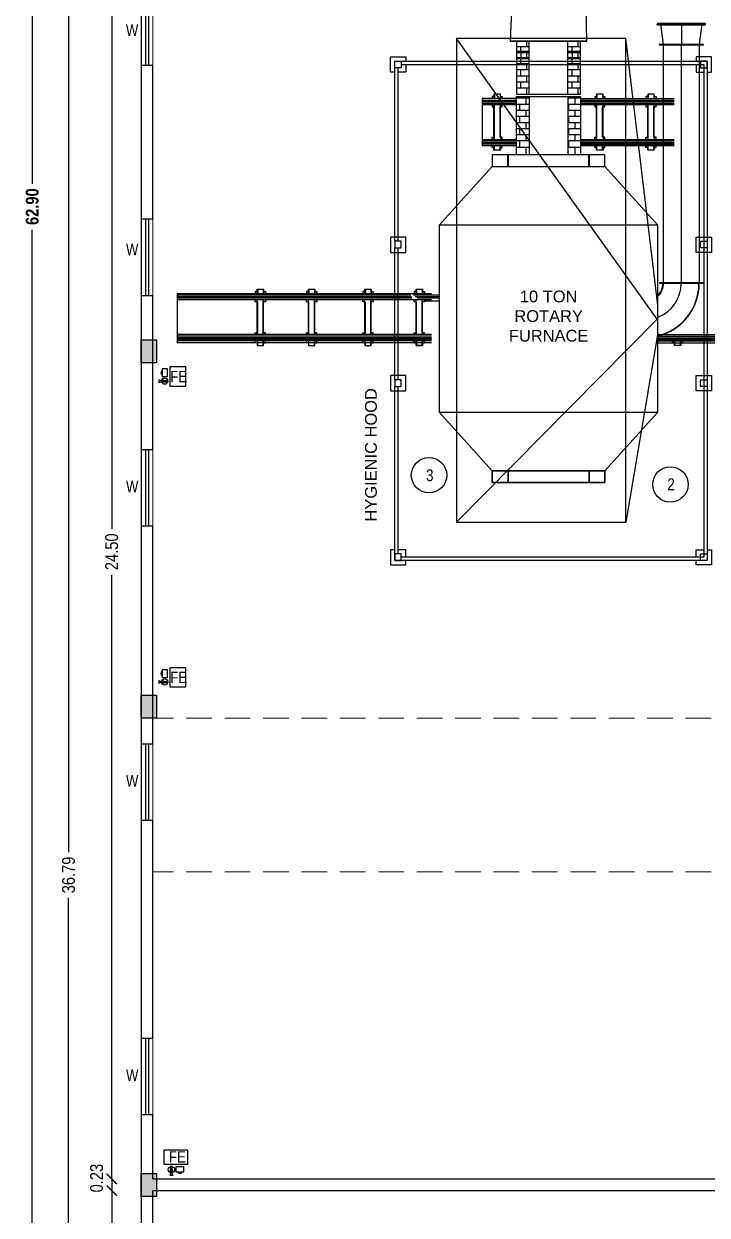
# Model space of a CAD drawing. Header units: metres. Extents: x -488 to 4759, y 38 to 2071.
# Drawn here: x 1116.38 to 1129.72, y 129.15 to 152.42 of the extents above; entities that cross this region are included whole.
import ezdxf

# ---------------------------------------------------------------- set-up
doc = ezdxf.new("R2010")
doc.units = ezdxf.units.M
doc.header["$MEASUREMENT"] = 0
doc.linetypes.add('HIDDEN2', pattern=[0.1875, 0.125, -0.0625])
for name, color, linetype in [('0 @ 1', 7, 'Continuous'), ('BLK_1_FLR_0_CARPET_AREA', 10, 'Continuous'), ('BLK_1_FLR_0_REGULAR_ROOM', 117, 'Continuous')]:
    doc.layers.add(name, color=color, linetype=linetype)
doc.layers.add('BLK_1_COVERED_AREA', color=44, linetype='Continuous', plot=False)
doc.layers.add('BLK_1_FLR_0_BLT_UP_AREA', color=1, linetype='Continuous', plot=False)
doc.styles.add('ARIAL', font='arial.ttf', dxfattribs={"height": 0.8})
doc.styles.add('Arial narrow', font='ARIALN.TTF', dxfattribs={"height": 0.6})
doc.styles.add('CODE', font='swissc.ttf', dxfattribs={"height": 0.25})
doc.styles.add('SH', font='swissc.ttf', dxfattribs={"height": 10})
doc.styles.add('SUBBU3', font='swissl.ttf', dxfattribs={"width": 0.8})
doc.dimstyles.new('OUTER', dxfattribs={"dimscale": 0, "dimtxt": 0.3, "dimasz": 0.18, "dimexe": 0.18, "dimexo": 0.0625, "dimgap": 0.09, "dimtad": 0, "dimzin": 0, "dimdsep": 46, "dimtxsty": 'CODE', "dimcen": 0.09, "dimse1": 1, "dimse2": 1, "dimclrd": 8, "dimclrt": 1, "dimadec": 0, "dimazin": 0, "dimtfac": 1, "dimtofl": 0, "dimtmove": 0, "dimatfit": 3, "dimfxl": 0, "dimtolj": 1, "dimtzin": 0, "dimarcsym": 0})

# ---------------------------------------------------------------- blocks, each defined once
blk = doc.blocks.new('_ArchTick')
at = {"const_width": 0.15}
blk.add_lwpolyline([(-0.5, -0.5), (0.5, 0.5)], dxfattribs=at)
blk = doc.blocks.new('*D69')
at = {"color": 0, "lineweight": -2}
for p, q in [((1118.092, 154.36), (1118.092, 142.558)), ((1118.092, 129.862), (1118.092, 141.663))]:
    blk.add_line(p, q, dxfattribs=at)
at = {"layer": 'Defpoints', "color": 0, "lineweight": -2}
for p in [(1119.178, 154.36), (1118.092, 129.862), (1119.835, 129.862)]:
    blk.add_point(p, dxfattribs=at)
at = {"color": 0, "lineweight": -2, "xscale": 0.2, "yscale": 0.2, "zscale": 0.2}
for p, rotation in [((1118.092, 154.36), 90), ((1118.092, 129.862), 270)]:
    blk.add_blockref('_ArchTick', p, dxfattribs=dict(at, rotation=rotation))
at = {"color": 0, "lineweight": -2, "insert": (1118.092, 142.111), "char_height": 0.25, "attachment_point": 5, "rotation": 90, "style": 'CODE'}
blk.add_mtext('\\A1;24.50', dxfattribs=at)
blk = doc.blocks.new('*D70')
at = {"color": 0, "lineweight": -2}
blk.add_line((1118.092, 129.862), (1118.092, 129.632), dxfattribs=at)
at = {"layer": 'Defpoints', "color": 0, "lineweight": -2}
for p in [(1119.835, 129.862), (1118.092, 129.632), (1119.827, 129.632)]:
    blk.add_point(p, dxfattribs=at)
at = {"color": 0, "lineweight": -2, "xscale": 0.2, "yscale": 0.2, "zscale": 0.2}
for p, rotation in [((1118.092, 129.862), 90), ((1118.092, 129.632), 270)]:
    blk.add_blockref('_ArchTick', p, dxfattribs=dict(at, rotation=rotation))
at = {"color": 0, "lineweight": -2, "insert": (1117.798, 129.875), "char_height": 0.25, "attachment_point": 5, "rotation": 90, "style": 'CODE'}
blk.add_mtext('\\A1;0.23', dxfattribs=at)
blk = doc.blocks.new('*D71')
at = {"color": 0, "lineweight": -2}
for p, q in [((1118.092, 129.632), (1118.092, 124.074)), ((1118.092, 117.632), (1118.092, 123.189))]:
    blk.add_line(p, q, dxfattribs=at)
at = {"layer": 'Defpoints', "color": 0, "lineweight": -2}
for p in [(1119.827, 129.632), (1118.092, 117.632), (1119.776, 117.632)]:
    blk.add_point(p, dxfattribs=at)
at = {"color": 0, "lineweight": -2, "xscale": 0.2, "yscale": 0.2, "zscale": 0.2}
for p, rotation in [((1118.092, 129.632), 90), ((1118.092, 117.632), 270)]:
    blk.add_blockref('_ArchTick', p, dxfattribs=dict(at, rotation=rotation))
at = {"color": 0, "lineweight": -2, "insert": (1118.092, 123.632), "char_height": 0.25, "attachment_point": 5, "rotation": 90, "style": 'CODE'}
blk.add_mtext('\\A1;12.00', dxfattribs=at)
blk = doc.blocks.new('*D74')
at = {"color": 0, "lineweight": -2}
for p, q in [((1117.25, 154.192), (1117.25, 136.245)), ((1117.25, 117.402), (1117.25, 135.348))]:
    blk.add_line(p, q, dxfattribs=at)
at = {"layer": 'Defpoints', "color": 0, "lineweight": -2}
for p in [(1117.25, 154.192), (1118.667, 154.192), (1118.667, 117.402)]:
    blk.add_point(p, dxfattribs=at)
at = {"color": 0, "lineweight": -2, "xscale": 0.2, "yscale": 0.2, "zscale": 0.2}
for p, rotation in [((1117.25, 154.192), 90), ((1117.25, 117.402), 270)]:
    blk.add_blockref('_ArchTick', p, dxfattribs=dict(at, rotation=rotation))
at = {"color": 0, "lineweight": -2, "insert": (1117.25, 135.797), "char_height": 0.25, "attachment_point": 5, "rotation": 90, "style": 'CODE'}
blk.add_mtext('\\A1;36.79', dxfattribs=at)
blk = doc.blocks.new('*D77')
at = {"color": 0, "lineweight": -2}
for p, q in [((1116.54, 180.302), (1116.54, 149.301)), ((1116.54, 117.402), (1116.54, 148.402))]:
    blk.add_line(p, q, dxfattribs=at)
at = {"layer": 'Defpoints', "color": 0, "lineweight": -2}
for p in [(1116.54, 180.302), (1118.669, 180.302), (1118.669, 117.402)]:
    blk.add_point(p, dxfattribs=at)
at = {"color": 0, "lineweight": -2, "xscale": 0.2, "yscale": 0.2, "zscale": 0.2}
for p, rotation in [((1116.54, 180.302), 90), ((1116.54, 117.402), 270)]:
    blk.add_blockref('_ArchTick', p, dxfattribs=dict(at, rotation=rotation))
at = {"color": 0, "lineweight": -2, "insert": (1116.54, 148.852), "char_height": 0.25, "attachment_point": 5, "rotation": 90, "style": 'CODE'}
blk.add_mtext('\\A1;{\\fSwis721 Cn BT|b1|i0|c0|p34;62.90}', dxfattribs=at)
blk = doc.blocks.new('rghfhgh')
at = {"color": 0, "lineweight": 30}
for p, q in [((15101.258, 2367.846), (15101.236, 2367.801)), ((15101.258, 2367.909), (15101.258, 2367.846)), ((15101.274, 2367.909), (15101.274, 2367.846)), ((15101.274, 2367.846), (15101.296, 2367.801))]:
    blk.add_line(p, q, dxfattribs=at)
at = {"color": 0, "lineweight": 30, "ltscale": 0.1}
blk.add_line((15101.296, 2367.801), (15101.236, 2367.801), dxfattribs=at)
blk.add_lwpolyline([(15101.129, 2368.303), (15101.581, 2368.303), (15101.581, 2368.016), (15101.129, 2368.016)], close=True, dxfattribs=at)
at = {"color": 0, "lineweight": 30}
for points in [[(15101.274, 2367.909), (15101.258, 2367.909), (15101.258, 2367.985), (15101.274, 2367.985)], [(15101.359, 2367.974), (15101.507, 2367.974), (15101.507, 2367.864), (15101.359, 2367.864)], [(15101.281, 2367.879), (15101.252, 2367.879), (15101.252, 2367.909), (15101.281, 2367.909)]]:
    blk.add_lwpolyline(points, close=True, dxfattribs=at)
blk.add_circle((15101.269, 2367.915), 0.0611, dxfattribs=at)
blk.add_arc((15101.434, 2367.883), 0.0446, 204.8747, 335.1253, dxfattribs=at)
at = {"color": 0, "lineweight": 30, "style": 'SH'}
blk.add_text('FE', height=0.2239, dxfattribs=at).set_placement((15101.221, 2368.05))
blk = doc.blocks.new('FDGDFG')
at = {"color": 0, "lineweight": 30}
for p, q in [((15762.51, 2224.136), (15762.465, 2224.158)), ((15762.51, 2224.12), (15762.465, 2224.098)), ((15762.573, 2224.136), (15762.51, 2224.136)), ((15762.573, 2224.12), (15762.51, 2224.12))]:
    blk.add_line(p, q, dxfattribs=at)
at = {"color": 0, "lineweight": 30, "ltscale": 0.1}
blk.add_line((15762.465, 2224.158), (15762.465, 2224.098), dxfattribs=at)
blk.add_lwpolyline([(15762.99, 2224.034), (15762.99, 2224.409), (15762.68, 2224.409), (15762.68, 2224.034)], close=True, dxfattribs=at)
at = {"color": 0, "lineweight": 30}
for points in [[(15762.638, 2224.221), (15762.638, 2224.37), (15762.528, 2224.37), (15762.528, 2224.221)], [(15762.543, 2224.143), (15762.543, 2224.114), (15762.573, 2224.114), (15762.573, 2224.143)], [(15762.573, 2224.136), (15762.573, 2224.12), (15762.649, 2224.12), (15762.649, 2224.136)]]:
    blk.add_lwpolyline(points, close=True, dxfattribs=at)
blk.add_circle((15762.579, 2224.131), 0.0611, dxfattribs=at)
blk.add_arc((15762.547, 2224.296), 0.0446, 114.8747, 245.1253, dxfattribs=at)
at = {"color": 0, "lineweight": 30, "style": 'SH'}
blk.add_text('FE', height=0.2239, dxfattribs=at).set_placement((15762.69, 2224.108))

msp = doc.modelspace()

# ---------------------------------------------------------------- hatches: boundary and pattern name
at = {"lineweight": 30}
h = msp.add_hatch(color=256, dxfattribs=at)
h.dxf.hatch_style = 1
h.paths.add_polyline_path([(1118.66717, 146.25057), (1118.66717, 145.80057), (1118.96717, 145.80057), (1118.96717, 146.25057)])
h = msp.add_hatch(color=256, dxfattribs=at)
h.dxf.hatch_style = 1
h.paths.add_polyline_path([(1118.66717, 139.31157), (1118.66717, 138.86157), (1118.96717, 138.86157), (1118.96717, 139.31157)])
h = msp.add_hatch(color=256, dxfattribs=at)
h.dxf.hatch_style = 1
h.paths.add_polyline_path([(1118.66717, 129.96869), (1118.66717, 129.51869), (1118.96717, 129.51869), (1118.96717, 129.96869)])

# ---------------------------------------------------------------- linework, layer by layer
at = {"lineweight": 13}
for p, q in [((1118.66717, 153.11157), (1118.66717, 151.61157)), ((1118.89717, 153.11157), (1118.89717, 151.61157)), ((1118.66717, 148.61157), (1118.66717, 147.11157)), ((1118.89717, 148.61157), (1118.89717, 147.11157)), ((1118.66717, 144.11157), (1118.66717, 142.61157)), ((1118.89717, 144.11157), (1118.89717, 142.61157)), ((1118.66717, 138.36157), (1118.66717, 136.86157)), ((1118.89717, 138.36157), (1118.89717, 136.86157)), ((1118.66717, 132.61157), (1118.66717, 131.11157)), ((1118.89717, 132.61157), (1118.89717, 131.11157))]:
    msp.add_line(p, q, dxfattribs=at)
for p, q in [((1118.75217, 153.11157), (1118.75217, 151.61157)), ((1118.81217, 153.11157), (1118.81217, 151.61157)), ((1118.66717, 151.61157), (1118.66717, 148.61157)), ((1118.89717, 151.61157), (1118.66717, 151.61157)), ((1118.89717, 148.61157), (1118.89717, 151.61157)), ((1123.62157, 151.69297), (1129.71747, 151.69297)), ((1123.62157, 148.17586), (1123.62157, 151.56287)), ((1123.68662, 148.17586), (1123.68661, 151.56287)), ((1129.71747, 151.69297), (1129.71747, 141.93937)), ((1118.66717, 148.61157), (1118.89717, 148.61157)), ((1118.75217, 148.61157), (1118.75217, 147.11157)), ((1118.81217, 148.61157), (1118.81217, 147.11157)), ((1123.62157, 145.47096), (1123.62157, 148.04576)), ((1123.68662, 145.47096), (1123.68662, 148.04576)), ((1118.66717, 147.11157), (1118.66717, 144.11157)), ((1118.89717, 147.11157), (1118.66717, 147.11157)), ((1118.89717, 144.11157), (1118.89717, 147.11157)), ((1123.62157, 141.93937), (1123.62157, 145.34086)), ((1123.68662, 142.06947), (1123.68662, 145.34086)), ((1118.66717, 144.11157), (1118.89717, 144.11157)), ((1118.75217, 144.11157), (1118.75217, 142.61157)), ((1118.81217, 144.11157), (1118.81217, 142.61157)), ((1118.66717, 142.61157), (1118.66717, 138.36157)), ((1118.89717, 142.61157), (1118.66717, 142.61157)), ((1118.89717, 138.36157), (1118.89717, 142.61157)), ((1129.71747, 141.93937), (1123.62157, 141.93937)), ((1118.66717, 138.36157), (1118.89717, 138.36157)), ((1118.75217, 138.36157), (1118.75217, 136.86157)), ((1118.81217, 138.36157), (1118.81217, 136.86157)), ((1118.66717, 136.86157), (1118.66717, 132.61157)), ((1118.89717, 136.86157), (1118.66717, 136.86157)), ((1118.89717, 132.61157), (1118.89717, 136.86157)), ((1118.66717, 132.61157), (1118.89717, 132.61157)), ((1118.75217, 132.61157), (1118.75217, 131.11157)), ((1118.81217, 132.61157), (1118.81217, 131.11157)), ((1118.66717, 131.11157), (1118.66717, 126.89234)), ((1118.89717, 131.11157), (1118.66717, 131.11157)), ((1118.89717, 129.86157), (1118.89717, 131.11157)), ((1118.89717, 129.86157), (1139.14717, 129.86157)), ((1118.89717, 129.63157), (1139.14717, 129.63157)), ((1118.89717, 126.89234), (1118.89717, 129.63157))]:
    msp.add_line(p, q)
at = {"linetype": 'HIDDEN2', "lineweight": 15, "ltscale": 4}
for p, q in [((1192.04917, 138.86157), (1118.89717, 138.86157)), ((1192.04917, 135.86157), (1118.89717, 135.86157))]:
    msp.add_line(p, q, dxfattribs=at)
at = {"lineweight": -2}
msp.add_lwpolyline([(1192.31717, 180.30156), (1118.66717, 180.30156), (1118.66717, 117.40157), (1192.31717, 117.40157)], close=True, dxfattribs=at)
for points in [[(1125.97412, 154.38068), (1125.87113, 152.08575), (1127.37265, 152.08575), (1127.29134, 155.93098)], [(1128.74246, 152.40215), (1129.69107, 152.40215), (1129.69107, 152.42925), (1128.74246, 152.42925), (1128.74246, 152.40215), (1128.74246, 152.41841), (1129.69107, 152.41841)], [(1129.61518, 152.41841), (1128.81835, 152.41841), (1129.61518, 152.41841), (1129.5664, 152.01728), (1128.86714, 152.01728), (1128.81835, 152.41841)], [(1128.86714, 152.41841), (1129.5664, 152.41841)], [(1129.21948, 152.41841), (1129.21948, 152.01728)], [(1124.82495, 142.69116), (1128.74407, 146.65627), (1124.82495, 152.13996)], [(1128.75539, 146.3878), (1128.13154, 142.69116), (1128.13154, 152.13996), (1124.82495, 152.13996), (1124.82495, 142.69116), (1128.13154, 142.69116)], [(1125.99581, 151.98276), (1126.24516, 151.98276)], [(1126.08254, 151.86351), (1126.08254, 151.98276)], [(1126.20179, 151.98276), (1126.20179, 152.08575)], [(1126.24516, 151.05241), (1126.24516, 152.08575)], [(1126.99863, 151.05241), (1126.99863, 152.08575)], [(1126.99863, 151.98276), (1127.24798, 151.98276)], [(1127.08536, 151.86351), (1127.08536, 151.98276)], [(1127.20461, 151.98276), (1127.20461, 152.08575)], [(1128.75539, 146.92484), (1128.13154, 152.13996)], [(1128.79125, 152.02812), (1129.64229, 152.02812), (1129.64229, 152.00644), (1128.79125, 152.00644), (1128.79125, 152.02812), (1128.79125, 152.01728), (1129.64229, 152.01728)], [(1128.86714, 147.35011), (1128.86714, 152.02812)], [(1129.21948, 147.36637), (1129.21948, 152.00644)], [(1129.5664, 152.02812), (1129.5664, 147.35011)], [(1123.62157, 151.48156), (1123.53484, 151.48156), (1123.53484, 151.7797), (1123.83297, 151.7797), (1123.83297, 151.69297)], [(1125.99581, 151.88719), (1126.24516, 151.88719)], [(1125.99581, 151.86351), (1126.24516, 151.86351)], [(1125.99581, 151.76793), (1126.24516, 151.76793)], [(1125.99581, 151.74425), (1126.24516, 151.74425)], [(1126.08254, 151.88719), (1126.08254, 151.74425)], [(1126.08254, 151.64868), (1126.08254, 151.76793)], [(1126.20179, 151.76793), (1126.20179, 151.88719)], [(1126.20179, 151.74425), (1126.20179, 151.86351)], [(1126.99863, 151.88719), (1127.24798, 151.88719)], [(1126.99863, 151.86351), (1127.24798, 151.86351)], [(1126.99863, 151.76793), (1127.24798, 151.76793)], [(1126.99863, 151.74425), (1127.24798, 151.74425)], [(1127.08536, 151.88719), (1127.08536, 151.74425)], [(1127.08536, 151.64868), (1127.08536, 151.76793)], [(1127.20461, 151.76793), (1127.20461, 151.88719)], [(1127.20461, 151.74425), (1127.20461, 151.86351)], [(1129.71747, 151.48156), (1129.8042, 151.48156), (1129.8042, 151.7797), (1129.50606, 151.7797), (1129.50606, 151.69297)], [(1123.74624, 151.62792), (1129.65242, 151.62792), (1129.65242, 142.00442), (1123.74624, 142.00442), (1123.74624, 142.06947), (1123.62157, 142.06947), (1123.62157, 142.00442), (1123.62157, 141.93937), (1123.74624, 141.93937), (1123.74624, 142.00442)], [(1123.83297, 151.62792), (1123.83297, 151.48156), (1123.68662, 151.48156)], [(1125.99581, 151.64868), (1126.24516, 151.64868)], [(1125.99581, 151.52942), (1126.24516, 151.52942)], [(1126.08254, 151.41017), (1126.08254, 151.52942)], [(1126.20179, 151.52942), (1126.20179, 151.64868)], [(1126.99863, 151.64868), (1127.24798, 151.64868)], [(1126.99863, 151.52942), (1127.24798, 151.52942)], [(1127.08536, 151.41017), (1127.08536, 151.52942)], [(1127.20461, 151.52942), (1127.20461, 151.64868)], [(1129.50606, 151.62792), (1129.50606, 151.48156), (1129.65242, 151.48156)], [(1125.99581, 151.41017), (1126.24516, 151.41017)], [(1125.99581, 151.29092), (1126.24516, 151.29092)], [(1126.08254, 151.17166), (1126.08254, 151.29092)], [(1126.20179, 151.29092), (1126.20179, 151.41017)], [(1126.99863, 151.41017), (1127.24798, 151.41017)], [(1126.99863, 151.29092), (1127.24798, 151.29092)], [(1127.08536, 151.17166), (1127.08536, 151.29092)], [(1127.20461, 151.29092), (1127.20461, 151.41017)], [(1125.68683, 151.00362), (1125.68683, 151.05241), (1125.55674, 151.05241), (1125.55674, 151.00362), (1125.55674, 150.96568)], [(1125.56758, 151.05241), (1125.56758, 150.96568)], [(1125.67599, 151.05241), (1125.67599, 150.96568)], [(1125.99581, 151.17166), (1126.24516, 151.17166)], [(1126.20179, 151.05241), (1126.20179, 151.17166)], [(1126.99863, 151.17166), (1127.24798, 151.17166)], [(1127.20461, 151.05241), (1127.20461, 151.17166)], [(1127.68705, 151.00362), (1127.68705, 151.05241), (1127.55695, 151.05241), (1127.55695, 151.00362), (1127.55695, 150.96568)], [(1127.56779, 151.05241), (1127.56779, 150.96568)], [(1127.67621, 151.05241), (1127.67621, 150.96568)], [(1128.68445, 151.00362), (1128.68445, 151.05241), (1128.55977, 151.05241), (1128.55977, 151.00362), (1128.55977, 150.96568)], [(1128.56519, 151.05241), (1128.56519, 150.96568)], [(1128.67902, 151.05241), (1128.67902, 150.96568)], [(1125.99581, 150.96568), (1125.32365, 150.96568), (1125.32365, 150.04417), (1125.99581, 150.04417)], [(1125.32365, 150.93315), (1125.99581, 150.93315)], [(1125.32365, 150.90605), (1125.99581, 150.90605)], [(1125.32365, 150.87353), (1125.99581, 150.87353)], [(1125.32365, 150.84642), (1125.99581, 150.84642)], [(1125.55674, 151.00362), (1125.52421, 151.00362), (1125.52421, 150.96568)], [(1125.52421, 150.84642), (1125.52421, 150.80306), (1125.55674, 150.80306)], [(1125.55674, 150.16342), (1125.55674, 150.50492), (1125.55674, 150.84642)], [(1125.56758, 150.16342), (1125.56758, 150.50492), (1125.56758, 150.84642)], [(1125.68683, 150.96568), (1125.68683, 151.00362), (1125.71935, 151.00362), (1125.71935, 150.96568)], [(1125.68683, 150.80306), (1125.71935, 150.80306), (1125.71935, 150.84642)], [(1125.68683, 150.20679), (1125.68683, 150.50492), (1125.68683, 150.80306), (1125.68683, 150.84642)], [(1125.99581, 149.86417), (1125.99581, 151.00362), (1127.24798, 151.00362), (1127.24798, 149.86417)], [(1125.99581, 150.97652), (1126.24516, 150.97652)], [(1125.99581, 150.85726), (1126.24516, 150.85726)], [(1126.06086, 150.97652), (1126.06086, 151.00362)], [(1126.06086, 150.73801), (1126.06086, 150.85726)], [(1126.18553, 150.85726), (1126.18553, 150.97652)], [(1126.24516, 151.00362), (1126.24516, 149.86417)], [(1126.99863, 151.00362), (1126.99863, 149.86417)], [(1126.99863, 150.97652), (1127.24798, 150.97652)], [(1126.99863, 150.85726), (1127.24798, 150.85726)], [(1127.02031, 150.97652), (1127.02031, 151.00362)], [(1127.02031, 150.73801), (1127.02031, 150.85726)], [(1127.14498, 150.85726), (1127.14498, 150.97652)], [(1127.24798, 150.96568), (1129.07473, 150.96568)], [(1127.24798, 150.93315), (1129.07473, 150.93315)], [(1127.24798, 150.90605), (1129.07473, 150.90605)], [(1127.24798, 150.87353), (1129.07473, 150.87353)], [(1127.24798, 150.84642), (1129.07473, 150.84642)], [(1127.55695, 151.00362), (1127.52443, 151.00362), (1127.52443, 150.96568)], [(1127.52443, 150.84642), (1127.52443, 150.80306), (1127.55695, 150.80306)], [(1127.55695, 150.16342), (1127.55695, 150.50492), (1127.55695, 150.84642)], [(1127.56779, 150.16342), (1127.56779, 150.50492), (1127.56779, 150.84642)], [(1127.68705, 150.96568), (1127.68705, 151.00362), (1127.71957, 151.00362), (1127.71957, 150.96568)], [(1127.68705, 150.80306), (1127.71957, 150.80306), (1127.71957, 150.84642)], [(1127.68705, 150.20679), (1127.68705, 150.50492), (1127.68705, 150.80306), (1127.68705, 150.84642)], [(1128.55977, 151.00362), (1128.52183, 151.00362), (1128.52183, 150.96568)], [(1128.52183, 150.84642), (1128.52183, 150.80306), (1128.55977, 150.80306)], [(1128.55977, 150.16342), (1128.55977, 150.50492), (1128.55977, 150.84642)], [(1128.56519, 150.16342), (1128.56519, 150.50492), (1128.56519, 150.84642)], [(1128.68445, 150.96568), (1128.68445, 151.00362), (1128.72239, 151.00362), (1128.72239, 150.96568)], [(1128.68445, 150.80306), (1128.72239, 150.80306), (1128.72239, 150.84642)], [(1128.68445, 150.20679), (1128.68445, 150.50492), (1128.68445, 150.80306), (1128.68445, 150.84642)], [(1125.67599, 150.20679), (1125.67599, 150.50492), (1125.67599, 150.80306)], [(1125.99581, 150.73801), (1126.24516, 150.73801)], [(1125.99581, 150.61876), (1126.24516, 150.61876)], [(1126.06086, 150.4995), (1126.06086, 150.61876)], [(1126.18553, 150.61876), (1126.18553, 150.73801)], [(1126.99863, 150.73801), (1127.24798, 150.73801)], [(1126.99863, 150.61876), (1127.24798, 150.61876)], [(1127.02031, 150.4995), (1127.02031, 150.61876)], [(1127.14498, 150.61876), (1127.14498, 150.73801)], [(1127.67621, 150.20679), (1127.67621, 150.50492), (1127.67621, 150.80306)], [(1128.67902, 150.20679), (1128.67902, 150.50492), (1128.67902, 150.80306)], [(1125.99581, 150.4995), (1126.24516, 150.4995)], [(1125.99581, 150.38025), (1126.24516, 150.38025)], [(1126.06086, 150.26099), (1126.06086, 150.38025)], [(1126.18553, 150.38025), (1126.18553, 150.4995)], [(1126.99863, 150.4995), (1127.24798, 150.4995)], [(1126.99863, 150.38025), (1127.24798, 150.38025)], [(1127.02031, 150.26099), (1127.02031, 150.38025)], [(1127.14498, 150.38025), (1127.14498, 150.4995)], [(1125.32365, 150.16342), (1125.99581, 150.16342)], [(1125.32365, 150.13632), (1125.99581, 150.13632)], [(1125.52421, 150.16342), (1125.52421, 150.20679), (1125.55674, 150.20679)], [(1125.71935, 150.16342), (1125.71935, 150.20679), (1125.68683, 150.20679), (1125.68683, 150.16342)], [(1125.99581, 150.26099), (1126.24516, 150.26099)], [(1125.99581, 150.14174), (1126.24516, 150.14174)], [(1126.06086, 150.01707), (1126.06086, 150.14174)], [(1126.18553, 150.14174), (1126.18553, 150.26099)], [(1126.99863, 150.26099), (1127.24798, 150.26099)], [(1126.99863, 150.14174), (1127.24798, 150.14174)], [(1127.02031, 150.01707), (1127.02031, 150.14174)], [(1127.14498, 150.14174), (1127.14498, 150.26099)], [(1127.24798, 150.16342), (1129.07473, 150.16342)], [(1127.24798, 150.13632), (1129.07473, 150.13632)], [(1127.52443, 150.16342), (1127.52443, 150.20679), (1127.55695, 150.20679)], [(1127.71957, 150.16342), (1127.71957, 150.20679), (1127.68705, 150.20679), (1127.68705, 150.16342)], [(1128.52183, 150.16342), (1128.52183, 150.20679), (1128.55977, 150.20679)], [(1128.72239, 150.16342), (1128.72239, 150.20679), (1128.68445, 150.20679), (1128.68445, 150.16342)], [(1125.32365, 150.1038), (1125.99581, 150.1038)], [(1125.32365, 150.07669), (1125.99581, 150.07669)], [(1125.55674, 150.00622), (1125.52421, 150.00622), (1125.52421, 150.04417)], [(1125.68683, 150.00622), (1125.68683, 149.95744), (1125.55674, 149.95744), (1125.55674, 150.00622), (1125.55674, 150.04417)], [(1125.56758, 149.95744), (1125.56758, 150.04417)], [(1125.67599, 149.95744), (1125.67599, 150.04417)], [(1125.68683, 150.04417), (1125.68683, 150.00622), (1125.71935, 150.00622), (1125.71935, 150.04417)], [(1125.99581, 150.01707), (1126.24516, 150.01707)], [(1126.18553, 149.86417), (1126.18553, 150.01707)], [(1126.99863, 150.01707), (1127.24798, 150.01707)], [(1127.14498, 149.86417), (1127.14498, 150.01707)], [(1127.24798, 150.1038), (1129.07473, 150.1038)], [(1127.24798, 150.07669), (1129.07473, 150.07669)], [(1127.24798, 150.05501), (1129.07473, 150.05501)], [(1127.24798, 150.04417), (1129.07473, 150.04417)], [(1127.55695, 150.00622), (1127.52443, 150.00622), (1127.52443, 150.04417)], [(1127.68705, 150.00622), (1127.68705, 149.95744), (1127.55695, 149.95744), (1127.55695, 150.00622), (1127.55695, 150.04417)], [(1127.56779, 149.95744), (1127.56779, 150.04417)], [(1127.67621, 149.95744), (1127.67621, 150.04417)], [(1127.68705, 150.04417), (1127.68705, 150.00622), (1127.71957, 150.00622), (1127.71957, 150.04417)], [(1128.55977, 150.00622), (1128.52183, 150.00622), (1128.52183, 150.04417)], [(1128.68445, 150.00622), (1128.68445, 149.95744), (1128.55977, 149.95744), (1128.55977, 150.00622), (1128.55977, 150.04417)], [(1128.56519, 149.95744), (1128.56519, 150.04417)], [(1128.67902, 149.95744), (1128.67902, 150.04417)], [(1128.68445, 150.04417), (1128.68445, 150.00622), (1128.72239, 150.00622), (1128.72239, 150.04417)], [(1127.71947, 149.86417), (1125.52411, 149.86417), (1125.52411, 149.63557), (1127.71947, 149.63557), (1127.71947, 149.86417)], [(1124.48819, 148.49257), (1125.52411, 149.63557)], [(1127.71947, 149.63557), (1128.75539, 148.49257)], [(1124.48819, 144.83479), (1128.75539, 144.83479), (1128.75539, 148.49257), (1124.48819, 148.49257), (1124.48819, 144.83479), (1125.52411, 143.69197)], [(1123.83297, 148.25717), (1123.53484, 148.25717), (1123.53484, 147.95361), (1123.83297, 147.95361), (1123.83297, 148.25717)], [(1129.50606, 148.25717), (1129.8042, 148.25717), (1129.8042, 147.95361), (1129.50606, 147.95361), (1129.50606, 148.25717)], [(1128.79125, 147.36637), (1128.79125, 147.35553), (1129.64229, 147.35553), (1129.64229, 147.36637), (1128.79125, 147.36637)], [(1128.79907, 147.15312), (1128.84569, 147.24817), (1128.86171, 147.35282)], [(1124.33579, 147.14955), (1123.81067, 147.14955), (1122.217, 147.14955), (1120.11379, 147.14955), (1119.37331, 147.14955), (1119.37331, 146.19009)], [(1123.93534, 147.12244), (1122.217, 147.12244), (1120.11379, 147.12244), (1119.37331, 147.12244)], [(1123.94618, 147.08992), (1122.217, 147.08992), (1120.11379, 147.08992), (1119.37331, 147.08992)], [(1120.93293, 147.14955), (1120.93293, 147.19291), (1120.89499, 147.19291), (1120.89499, 147.14955)], [(1120.93293, 147.19291), (1120.93293, 147.2417), (1121.0576, 147.2417), (1121.0576, 147.19291), (1121.0576, 147.14955)], [(1120.94377, 147.2417), (1120.94377, 147.14955)], [(1121.05218, 147.2417), (1121.05218, 147.14955)], [(1121.0576, 147.19291), (1121.09555, 147.19291), (1121.09555, 147.14955)], [(1121.93575, 147.14955), (1121.93575, 147.19291), (1121.8978, 147.19291), (1121.8978, 147.14955)], [(1121.93575, 147.19291), (1121.93575, 147.2417), (1122.06042, 147.2417), (1122.06042, 147.19291), (1122.06042, 147.14955)], [(1121.94117, 147.2417), (1121.94117, 147.14955)], [(1122.04958, 147.2417), (1122.04958, 147.14955)], [(1122.06042, 147.19291), (1122.09837, 147.19291), (1122.09837, 147.14955)], [(1123.03614, 147.14955), (1123.03614, 147.19291), (1122.99819, 147.19291), (1122.99819, 147.14955)], [(1123.03614, 147.19291), (1123.03614, 147.2417), (1123.16081, 147.2417), (1123.16081, 147.19291), (1123.16081, 147.14955)], [(1123.04698, 147.2417), (1123.04698, 147.14955)], [(1123.15539, 147.2417), (1123.15539, 147.14955)], [(1123.16081, 147.19291), (1123.19876, 147.19291), (1123.19876, 147.14955)], [(1124.48819, 147.12244), (1123.98475, 147.12244)], [(1124.03896, 147.14955), (1124.03896, 147.19291), (1124.00101, 147.19291), (1124.00101, 147.14955)], [(1124.48819, 147.08992), (1124.01727, 147.08992)], [(1124.03896, 147.19291), (1124.03896, 147.2417), (1124.16363, 147.2417), (1124.16363, 147.19291), (1124.16363, 147.14955)], [(1124.04438, 147.2417), (1124.04438, 147.14955)], [(1124.15279, 147.2417), (1124.15279, 147.14955)], [(1124.16363, 147.19291), (1124.20158, 147.19291), (1124.20158, 147.14955)], [(1123.9516, 147.06282), (1122.217, 147.06282), (1120.11379, 147.06282), (1119.37331, 147.06282)], [(1124.33579, 147.03029), (1123.96245, 147.03029), (1122.217, 147.03029), (1120.11379, 147.03029), (1119.37331, 147.03029)], [(1120.93293, 146.99235), (1120.89499, 146.99235), (1120.89499, 147.03029)], [(1120.93293, 146.39066), (1120.93293, 146.69421), (1120.93293, 146.99235), (1120.93293, 147.03029)], [(1120.94377, 146.39066), (1120.94377, 146.69421), (1120.94377, 146.99235)], [(1121.05218, 146.35271), (1121.05218, 146.69421), (1121.05218, 147.03029)], [(1121.09555, 147.03029), (1121.09555, 146.99235), (1121.0576, 146.99235)], [(1121.0576, 146.35271), (1121.0576, 146.69421), (1121.0576, 147.03029)], [(1121.93575, 146.99235), (1121.8978, 146.99235), (1121.8978, 147.03029)], [(1121.93575, 146.39066), (1121.93575, 146.69421), (1121.93575, 146.99235), (1121.93575, 147.03029)], [(1121.94117, 146.39066), (1121.94117, 146.69421), (1121.94117, 146.99235)], [(1122.04958, 146.35271), (1122.04958, 146.69421), (1122.04958, 147.03029)], [(1122.09837, 147.03029), (1122.09837, 146.99235), (1122.06042, 146.99235)], [(1122.06042, 146.35271), (1122.06042, 146.69421), (1122.06042, 147.03029)], [(1123.03614, 146.99235), (1122.99819, 146.99235), (1122.99819, 147.03029)], [(1123.03614, 146.39066), (1123.03614, 146.69421), (1123.03614, 146.99235), (1123.03614, 147.03029)], [(1123.04698, 146.39066), (1123.04698, 146.69421), (1123.04698, 146.99235)], [(1123.15539, 146.35271), (1123.15539, 146.69421), (1123.15539, 147.03029)], [(1123.19876, 147.03029), (1123.19876, 146.99235), (1123.16081, 146.99235)], [(1123.16081, 146.35271), (1123.16081, 146.69421), (1123.16081, 147.03029)], [(1124.03896, 146.99235), (1124.00101, 146.99235), (1124.00101, 147.03029)], [(1124.03896, 146.39066), (1124.03896, 146.69421), (1124.03896, 146.99235), (1124.03896, 147.03029)], [(1124.04438, 146.39066), (1124.04438, 146.69421), (1124.04438, 146.99235)], [(1124.48819, 147.06282), (1124.05522, 147.06282)], [(1124.15279, 146.35271), (1124.15279, 146.69421), (1124.15279, 147.03029)], [(1124.20158, 147.03029), (1124.20158, 146.99235), (1124.16363, 146.99235)], [(1124.16363, 146.35271), (1124.16363, 146.69421), (1124.16363, 147.03029)], [(1124.20158, 147.01403), (1124.48819, 147.01403)], [(1120.89499, 146.35271), (1120.89499, 146.39066), (1120.93293, 146.39066), (1120.93293, 146.35271)], [(1121.09555, 146.35271), (1121.09555, 146.39066), (1121.0576, 146.39066)], [(1121.8978, 146.35271), (1121.8978, 146.39066), (1121.93575, 146.39066), (1121.93575, 146.35271)], [(1122.09837, 146.35271), (1122.09837, 146.39066), (1122.06042, 146.39066)], [(1122.99819, 146.35271), (1122.99819, 146.39066), (1123.03614, 146.39066), (1123.03614, 146.35271)], [(1123.19876, 146.35271), (1123.19876, 146.39066), (1123.16081, 146.39066)], [(1124.00101, 146.35271), (1124.00101, 146.39066), (1124.03896, 146.39066), (1124.03896, 146.35271)], [(1124.20158, 146.35271), (1124.20158, 146.39066), (1124.16363, 146.39066)], [(1124.33579, 146.35271), (1122.217, 146.35271), (1120.11379, 146.35271), (1119.37331, 146.35271)], [(1124.33579, 146.32019), (1122.217, 146.32019), (1120.11379, 146.32019), (1119.37331, 146.32019)], [(1124.33579, 146.29309), (1122.217, 146.29309), (1120.11379, 146.29309), (1119.37331, 146.29309)], [(1124.33579, 146.26056), (1122.217, 146.26056), (1120.11379, 146.26056), (1119.37331, 146.26056)], [(1124.33579, 146.2443), (1122.217, 146.2443), (1120.11379, 146.2443), (1119.37331, 146.2443)], [(1124.33579, 146.23346), (1122.217, 146.23346), (1120.11379, 146.23346), (1119.37331, 146.23346)], [(1124.33579, 146.19009), (1122.217, 146.19009), (1120.11379, 146.19009), (1119.37331, 146.19009)], [(1120.93293, 146.23346), (1120.93293, 146.19009), (1120.89499, 146.19009), (1120.89499, 146.23346)], [(1120.93293, 146.19009), (1120.93293, 146.14131), (1121.0576, 146.14131), (1121.0576, 146.19009), (1121.0576, 146.23346)], [(1120.94377, 146.14131), (1120.94377, 146.23346)], [(1121.05218, 146.14131), (1121.05218, 146.23346)], [(1121.0576, 146.19009), (1121.09555, 146.19009), (1121.09555, 146.23346)], [(1121.93575, 146.23346), (1121.93575, 146.19009), (1121.8978, 146.19009), (1121.8978, 146.23346)], [(1121.93575, 146.19009), (1121.93575, 146.14131), (1122.06042, 146.14131), (1122.06042, 146.19009), (1122.06042, 146.23346)], [(1121.94117, 146.14131), (1121.94117, 146.23346)], [(1122.04958, 146.14131), (1122.04958, 146.23346)], [(1122.06042, 146.19009), (1122.09837, 146.19009), (1122.09837, 146.23346)], [(1123.03614, 146.23346), (1123.03614, 146.19009), (1122.99819, 146.19009), (1122.99819, 146.23346)], [(1123.03614, 146.19009), (1123.03614, 146.14131), (1123.16081, 146.14131), (1123.16081, 146.19009), (1123.16081, 146.23346)], [(1123.04698, 146.14131), (1123.04698, 146.23346)], [(1123.15539, 146.14131), (1123.15539, 146.23346)], [(1123.16081, 146.19009), (1123.19876, 146.19009), (1123.19876, 146.23346)], [(1124.20158, 146.19009), (1124.16363, 146.19009), (1124.20158, 146.19009), (1124.20158, 146.23346)], [(1128.75539, 146.35271), (1130.87438, 146.35271), (1133.15068, 146.35271), (1137.97411, 146.35271)], [(1128.75539, 146.32019), (1130.87438, 146.32019), (1133.15068, 146.32019), (1138.09507, 146.32019)], [(1128.75539, 146.29309), (1130.87438, 146.29309), (1133.15068, 146.29309), (1138.2946, 146.29309)], [(1128.75539, 146.26056), (1130.87438, 146.26056), (1133.15068, 146.26056), (1138.2946, 146.26056)], [(1128.75539, 146.2443), (1130.87438, 146.2443), (1133.15068, 146.2443), (1138.2946, 146.2443)], [(1128.75539, 146.23346), (1130.87438, 146.23346), (1133.15068, 146.23346), (1138.2946, 146.23346)], [(1128.75539, 146.19009), (1130.87438, 146.19009), (1133.15068, 146.19009), (1138.29944, 146.19009)], [(1129.08015, 146.19009), (1129.04221, 146.19009), (1129.04221, 146.23346)], [(1129.20483, 146.19009), (1129.20483, 146.14131), (1129.08015, 146.14131), (1129.08015, 146.19009), (1129.08015, 146.23346)], [(1129.09099, 146.14131), (1129.09099, 146.23346)], [(1129.19941, 146.14131), (1129.19941, 146.23346)], [(1129.20483, 146.23346), (1129.20483, 146.19009), (1129.24277, 146.19009), (1129.24277, 146.23346)], [(1123.83297, 145.55227), (1123.53484, 145.55227), (1123.53484, 145.25413), (1123.83297, 145.25413), (1123.83297, 145.55227)], [(1129.50606, 145.55227), (1129.8042, 145.55227), (1129.8042, 145.25413), (1129.50606, 145.25413), (1129.50606, 145.55227)], [(1127.71947, 143.69197), (1128.75539, 144.83479)], [(1123.62157, 142.15077), (1123.53484, 142.15077), (1123.53484, 141.85264), (1123.83297, 141.85264), (1123.83297, 141.93937)], [(1123.83297, 142.00442), (1123.83297, 142.15077), (1123.68662, 142.15077)], [(1129.71747, 142.15077), (1129.8042, 142.15077), (1129.8042, 141.85264), (1129.50606, 141.85264), (1129.50606, 141.93937)], [(1129.50606, 142.00442), (1129.50606, 142.15077), (1129.65242, 142.15077)]]:
    msp.add_lwpolyline(points)
for points in [[(1127.37265, 152.08575), (1125.87113, 152.08575)], [(1125.99581, 152.08575), (1125.99581, 151.05241), (1127.24798, 151.05241), (1127.24798, 152.08575), (1126.24516, 152.08575)], [(1123.62157, 151.62792), (1123.62157, 151.69297), (1123.74624, 151.69297), (1123.74624, 151.62792), (1123.74624, 151.56287), (1123.62157, 151.56287)], [(1129.71747, 151.62792), (1129.71747, 151.69297), (1129.59279, 151.69297), (1129.59279, 151.62792), (1129.59279, 151.56287), (1129.71747, 151.56287)], [(1125.82767, 149.85875), (1125.82767, 149.63557)], [(1125.83309, 149.85875), (1125.83309, 149.63557)], [(1127.41049, 149.85875), (1127.41049, 149.63557)], [(1127.41591, 149.85875), (1127.41591, 149.63557)], [(1123.62157, 148.04576), (1123.74624, 148.04576), (1123.74624, 148.17586), (1123.62157, 148.17586)], [(1129.71747, 148.04576), (1129.59279, 148.04576), (1129.59279, 148.17586), (1129.71747, 148.17586)], [(1124.03896, 146.19009), (1124.03896, 146.23346), (1124.03896, 146.19009), (1124.00101, 146.19009), (1124.00101, 146.23346), (1124.00101, 146.19009)], [(1124.03896, 146.19009), (1124.03896, 146.14131), (1124.16363, 146.14131), (1124.16363, 146.19009), (1124.16363, 146.23346), (1124.16363, 146.19009), (1124.16363, 146.14131), (1124.03896, 146.14131)], [(1124.04438, 146.23346), (1124.04438, 146.14131)], [(1124.15279, 146.23346), (1124.15279, 146.14131)], [(1123.62157, 145.34086), (1123.74624, 145.34086), (1123.74624, 145.47096), (1123.62157, 145.47096)], [(1129.71747, 145.34086), (1129.59279, 145.34086), (1129.59279, 145.47096), (1129.71747, 145.47096)], [(1125.52411, 143.46337), (1125.52411, 143.69197), (1127.71947, 143.69197), (1127.71947, 143.46337), (1125.52411, 143.46337), (1127.71947, 143.46337), (1127.71947, 143.69197), (1125.52411, 143.69197)], [(1125.83309, 143.46337), (1125.83309, 143.69197)], [(1127.41591, 143.46337), (1127.41591, 143.69197)], [(1129.71747, 142.00442), (1129.71747, 141.93937), (1129.59279, 141.93937), (1129.59279, 142.00442), (1129.59279, 142.06947), (1129.71747, 142.06947)]]:
    msp.add_lwpolyline(points, close=True)
msp.add_lwpolyline([(1128.75539, 147.10155, 0.20783537), (1128.86174, 147.35892, -0.20783537)], format="xyb", close=True)
at = {"lineweight": 30}
for points in [[(1118.66717, 146.25057), (1118.96717, 146.25057), (1118.96717, 145.80057), (1118.66717, 145.80057)], [(1118.66717, 139.31157), (1118.96717, 139.31157), (1118.96717, 138.86157), (1118.66717, 138.86157)], [(1118.66717, 129.96869), (1118.96717, 129.96869), (1118.96717, 129.51869), (1118.66717, 129.51869)]]:
    msp.add_lwpolyline(points, close=True, dxfattribs=at)
for centre in [(1124.28856, 143.60687), (1129.00309, 143.42537)]:
    msp.add_circle(centre, 0.34553)
for centre, radius, start, end in [((1128.51235, 147.35265), 0.34403, 314.947025, 1.046001), ((1128.51247, 147.35247), 1.04854, 283.39573, 0.167311), ((1128.51247, 147.35247), 1.05396, 283.325379, 0.166685), ((1128.51262, 147.35245), 0.7016, 290.243927, 0.03046), ((1128.5121, 147.35282), 0.34419, 324.590135, 0.000944)]:
    msp.add_arc(centre, radius, start, end)
at = {"layer": 'BLK_1_COVERED_AREA', "color": 45, "lineweight": 0}
msp.add_lwpolyline([(1192.31717, 180.30157), (1118.66717, 180.30157), (1118.66717, 117.40158), (1192.31717, 117.40158)], close=True, dxfattribs=at)
at = {"layer": 'BLK_1_FLR_0_BLT_UP_AREA', "color": 45, "lineweight": 0}
msp.add_lwpolyline([(1192.31717, 180.30156), (1118.66717, 180.30156), (1118.66717, 117.40157), (1192.31717, 117.40157)], close=True, dxfattribs=at)
at = {"layer": 'BLK_1_FLR_0_CARPET_AREA', "color": 14, "lineweight": 0}
msp.add_lwpolyline([(1153.60706, 180.07157), (1153.60717, 173.84157), (1168.60566, 173.84157), (1168.60566, 154.36157), (1185.08717, 154.36157), (1185.08717, 180.07152), (1192.08717, 180.07152), (1192.08717, 129.86157), (1118.89717, 129.86157), (1118.89717, 154.35957), (1148.60717, 154.36157), (1148.60717, 180.07157), (1153.60717, 180.07157), (1153.60717, 180.07157)], close=True, dxfattribs=at)
at = {"layer": 'BLK_1_FLR_0_REGULAR_ROOM', "color": 4, "lineweight": 0}
msp.add_lwpolyline([(1153.60706, 180.07157), (1153.60717, 173.84157), (1168.60566, 173.84157), (1168.60566, 154.36157), (1185.08717, 154.36157), (1185.08717, 180.07152), (1192.08717, 180.07152), (1192.08717, 129.86157), (1118.89717, 129.86157), (1118.89717, 154.35957), (1148.60717, 154.36157), (1148.60717, 180.07157), (1153.60717, 180.07157), (1153.60717, 180.07157)], close=True, dxfattribs=at)

# ---------------------------------------------------------------- block references
at = {"lineweight": -2}
for name, p in [('FDGDFG', (-14643.45326, -2078.68674)), ('FDGDFG', (-14643.45326, -2084.56327)), ('rghfhgh', (-13982.01009, -2237.87341))]:
    msp.add_blockref(name, p, dxfattribs=at)

# ---------------------------------------------------------------- texts
at = {"char_height": 0.23}
for s, insert, width, attachment_point, style in [('W', (1118.3683, 152.41687), 0.2619959, 1, 'SUBBU3'), ('W', (1118.37118, 148.13246), 0.2619959, 1, 'SUBBU3'), ('{\\C252;10 TON \\PROTARY \\PFURNACE}', (1126.62491, 147.21291), 67.6583004, 2, 'ARIAL'), ('W', (1118.37118, 143.5011), 0.2619959, 1, 'SUBBU3'), ('W', (1118.37118, 137.7511), 0.2619959, 1, 'SUBBU3'), ('W', (1118.37118, 132.0011), 0.2619959, 1, 'SUBBU3')]:
    msp.add_mtext(s, dxfattribs=dict(at, insert=insert, width=width, attachment_point=attachment_point, style=style))
at = {"insert": (1123.03891, 144.0041), "char_height": 0.23, "width": 67.6583004, "attachment_point": 2, "rotation": 90, "style": 'ARIAL'}
msp.add_mtext('{\\C252;HYGIENIC HOOD}', dxfattribs=at)
at = {"char_height": 0.23, "attachment_point": 1, "style": 'Arial narrow'}
for s, insert in [('{\\W0.72698;\\C252; \\W1;3}', (1124.17634, 143.72078)), ('{\\W0.7152;\\C252; \\W1;2}', (1128.89088, 143.54405))]:
    msp.add_mtext_dynamic_manual_height_columns(s, width=0.23, gutter_width=1.15, heights=[0], dxfattribs=dict(at, insert=insert))

# ---------------------------------------------------------------- dimensions: what is measured, and where the dimension line sits
at = {"layer": '0 @ 1', "lineweight": -2}
dim = msp.add_linear_dim(base=(1116.54009, 180.30157), p1=(1118.66857, 117.40157), p2=(1118.66857, 180.30157), angle=90, text='{\\fSwis721 Cn BT|b1|i0|c0|p34;<>}', dimstyle='OUTER', override={"dimscale": 1, "dimtxt": 0.25, "dimasz": 0.2, "dimblk": 'ArchTick', "dimclrd": 0, "dimclrt": 0, "dimtix": 0, "dimtofl": 0, "dimtmove": 0, "dimatfit": 3, "dimfxl": 25.4}, dxfattribs=at)
dim.commit()
dim.dimension.update_dxf_attribs({"geometry": '*D77', "text_midpoint": (1116.54009, 148.85157)})
for base, p1, p2, override, picture, middle in [((1117.25045, 154.19157), (1118.66717, 117.40157), (1118.66717, 154.19157), {"dimscale": 1, "dimtxt": 0.25, "dimasz": 0.2, "dimblk": 'ArchTick', "dimclrd": 0, "dimclrt": 0, "dimtix": 0, "dimtofl": 0, "dimtmove": 0, "dimatfit": 3, "dimfxl": 25.4}, '*D74', (1117.25045, 135.79657)), ((1118.09248, 129.86157), (1119.17835, 154.35957), (1119.83452, 129.86157), {"dimscale": 1, "dimtxt": 0.25, "dimasz": 0.2, "dimblk": 'ArchTick', "dimclrd": 0, "dimclrt": 0, "dimtix": 0, "dimtofl": 0, "dimtmove": 1, "dimatfit": 3, "dimfxl": 25.4}, '*D69', (1118.09248, 142.11057)), ((1118.09248, 117.63157), (1119.82713, 129.63157), (1119.77593, 117.63157), {"dimscale": 1, "dimtxt": 0.25, "dimasz": 0.2, "dimblk": 'ArchTick', "dimclrd": 0, "dimclrt": 0, "dimtix": 0, "dimtofl": 0, "dimtmove": 1, "dimatfit": 3, "dimfxl": 25.4}, '*D71', (1118.09248, 123.63157))]:
    dim = msp.add_linear_dim(base=base, p1=p1, p2=p2, angle=90, dimstyle='OUTER', override=override, dxfattribs=at)
    dim.commit()
    dim.dimension.update_dxf_attribs({"geometry": picture, "text_midpoint": middle})
dim = msp.add_linear_dim(base=(1118.09248, 129.63157), p1=(1119.83452, 129.86157), p2=(1119.82713, 129.63157), angle=90, dimstyle='OUTER', override={"dimscale": 1, "dimtxt": 0.25, "dimasz": 0.2, "dimblk": 'ArchTick', "dimclrd": 0, "dimclrt": 0, "dimtix": 0, "dimtofl": 0, "dimtmove": 1, "dimatfit": 3, "dimfxl": 25.4}, dxfattribs=at)
dim.commit()
dim.dimension.update_dxf_attribs({"geometry": '*D70', "text_midpoint": (1117.7984, 129.87456), "dimtype": 128})

doc.saveas('drawing.dxf')
